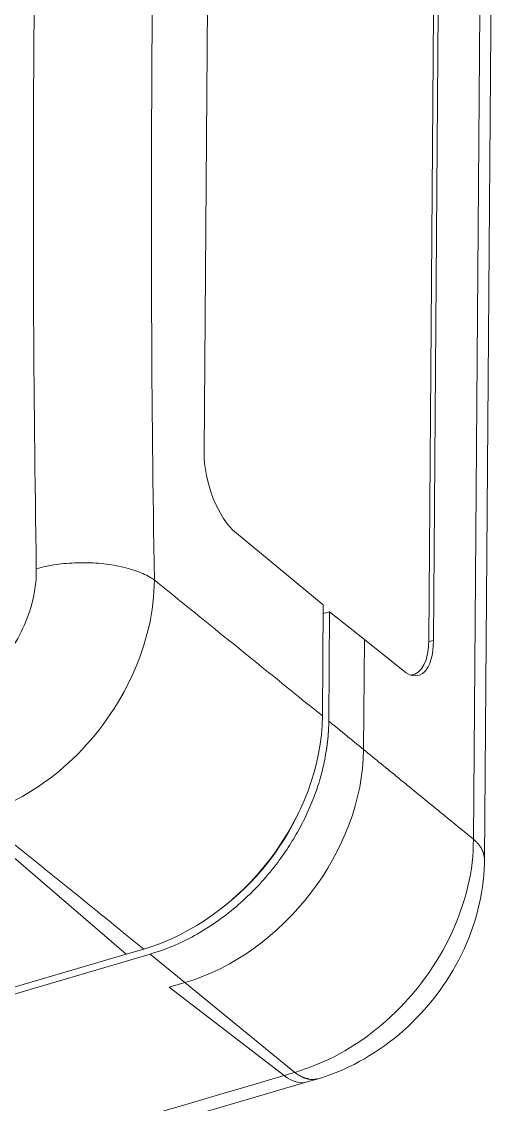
# Model space of a CAD drawing. Header units: inches. Extents: x 0 to 40, y 35.9 to 64.1.
# Drawn here: x 22.378 to 23.579, y 58.613 to 61.377 of the extents above; entities that cross this region are included whole.
import ezdxf

# ---------------------------------------------------------------- set-up
doc = ezdxf.new("R2010")
doc.units = ezdxf.units.IN
doc.header["$MEASUREMENT"] = 0
doc.layers.add('1', color=7, linetype='Continuous')
doc.layers.add('2', color=7, linetype='Continuous')

# ---------------------------------------------------------------- blocks, each defined once
blk = doc.blocks.new('block 459')
at = {"layer": '1', "color": 43, "lineweight": 18, "true_color": 0xccb266}
blk.add_lwpolyline([(23.1066, 58.6702), (23.1346, 58.6784)], dxfattribs=at)
blk = doc.blocks.new('block 460')
at = {"layer": '1', "color": 43, "lineweight": 18, "true_color": 0xccb266}
blk.add_lwpolyline([(23.5594, 59.2369), (23.5793, 61.9126)], dxfattribs=at)
blk = doc.blocks.new('block 468')
at = {"layer": '1', "color": 43, "lineweight": 18, "true_color": 0xccb266}
blk.add_lwpolyline([(23.4173, 59.7944), (23.4291, 59.7976)], dxfattribs=at)
blk = doc.blocks.new('block 473')
at = {"layer": '1', "color": 43, "lineweight": 18, "true_color": 0xccb266}
blk.add_lwpolyline([(23.048, 58.6866), (22.7543, 58.9119)], dxfattribs=at)
blk = doc.blocks.new('block 483')
at = {"layer": '1', "color": 43, "lineweight": 18, "true_color": 0xccb266}
blk.add_lwpolyline([(23.5512, 61.9642), (23.5313, 59.2898)], dxfattribs=at)
blk = doc.blocks.new('block 484')
at = {"layer": '1', "color": 43, "lineweight": 18, "true_color": 0xccb266}
blk.add_lwpolyline([(23.4291, 59.7976), (23.4428, 61.6382)], dxfattribs=at)
blk = doc.blocks.new('block 487')
at = {"layer": '1', "color": 43, "lineweight": 18, "true_color": 0xccb266}
blk.add_lwpolyline([(22.7543, 58.9119), (22.7948, 58.9238)], dxfattribs=at)
blk = doc.blocks.new('block 488')
at = {"layer": '1', "color": 43, "lineweight": 18, "true_color": 0xccb266}
blk.add_lwpolyline([(23.0754, 58.6947), (22.7948, 58.9238)], dxfattribs=at)
blk = doc.blocks.new('block 489')
at = {"layer": '1', "color": 43, "lineweight": 18, "true_color": 0xccb266}
blk.add_lwpolyline([(23.2506, 59.5189), (23.2527, 59.7994)], dxfattribs=at)
blk = doc.blocks.new('block 491')
at = {"layer": '1', "color": 43, "lineweight": 18, "true_color": 0xccb266}
blk.add_lwpolyline([(23.2527, 59.7994), (23.3516, 59.7202)], dxfattribs=at)
blk = doc.blocks.new('block 575')
at = {"layer": '1', "color": 43, "lineweight": 18, "true_color": 0xccb266}
blk.add_open_spline([(23.048, 58.6866), (23.0571, 58.6893), (23.0663, 58.692), (23.0754, 58.6947)], degree=3, dxfattribs=at)
blk = doc.blocks.new('block 591')
at = {"layer": '1', "color": 43, "lineweight": 18, "true_color": 0xccb266}
blk.add_open_spline([(23.048, 58.6866), (23.0687, 58.6707), (23.089, 58.665), (23.1066, 58.6702)], degree=3, dxfattribs=at)
blk = doc.blocks.new('block 595')
at = {"layer": '1', "color": 43, "lineweight": 18, "true_color": 0xccb266}
blk.add_open_spline([(22.7948, 58.9238), (23.0461, 58.9978), (23.2487, 59.2624), (23.2506, 59.5189)], degree=3, dxfattribs=at)
blk = doc.blocks.new('block 596')
at = {"layer": '1', "color": 43, "lineweight": 18, "true_color": 0xccb266}
blk.add_open_spline([(23.3516, 59.7202), (23.3943, 59.6862), (23.4285, 59.7204), (23.4291, 59.7976)], degree=3, dxfattribs=at)
blk = doc.blocks.new('block 692')
at = {"layer": '1', "color": 43, "lineweight": 18, "true_color": 0xccb266}
blk.add_lwpolyline([(23.1291, 58.6768), (23.1433, 58.6811), (23.1574, 58.6858), (23.1714, 58.6909), (23.1854, 58.6963), (23.1992, 58.7022), (23.2128, 58.7085), (23.2264, 58.7151), (23.2398, 58.7222), (23.253, 58.7295), (23.266, 58.7373), (23.2789, 58.7454), (23.2916, 58.7538), (23.3041, 58.7625), (23.3164, 58.7716), (23.3284, 58.7811), (23.3403, 58.7908), (23.3519, 58.8008), (23.3633, 58.8112), (23.3745, 58.8218), (23.3853, 58.8327), (23.396, 58.8438), (23.4064, 58.8552), (23.4165, 58.8669), (23.4262, 58.8788), (23.4357, 58.891), (23.4449, 58.9033), (23.4539, 58.916), (23.4624, 58.9287), (23.4707, 58.9417), (23.4786, 58.9549), (23.4862, 58.9683), (23.4935, 58.9818), (23.5004, 58.9955), (23.507, 59.0093), (23.5132, 59.0233), (23.519, 59.0373), (23.5245, 59.0515), (23.5296, 59.0659), (23.5342, 59.0803), (23.5386, 59.0947), (23.5425, 59.1093), (23.546, 59.124), (23.5492, 59.1386), (23.5519, 59.1534), (23.5542, 59.1682), (23.5561, 59.183), (23.5575, 59.1977), (23.5586, 59.2125), (23.5592, 59.2273), (23.5594, 59.2421)], dxfattribs=at)
blk = doc.blocks.new('block 700')
at = {"layer": '1', "color": 43, "lineweight": 18, "true_color": 0xccb266}
blk.add_lwpolyline([(23.5313, 59.2898), (23.5257, 59.2943), (23.52, 59.2989), (23.5144, 59.3035), (23.5088, 59.3081), (23.5032, 59.3127), (23.4976, 59.3173), (23.492, 59.3219), (23.4864, 59.3264), (23.4807, 59.331), (23.4751, 59.3356), (23.4695, 59.3402), (23.4639, 59.3448), (23.4583, 59.3493), (23.4527, 59.3539), (23.4471, 59.3585), (23.4415, 59.3631), (23.4358, 59.3677), (23.4302, 59.3723), (23.4246, 59.3768), (23.419, 59.3814), (23.4134, 59.386), (23.4078, 59.3906), (23.4022, 59.3952), (23.3966, 59.3998), (23.391, 59.4043), (23.3853, 59.4089), (23.3797, 59.4135), (23.3741, 59.4181), (23.3685, 59.4227), (23.3629, 59.4273), (23.3573, 59.4319), (23.3516, 59.4364), (23.346, 59.441), (23.3404, 59.4456), (23.3348, 59.4502), (23.3292, 59.4548), (23.3236, 59.4594), (23.318, 59.4639), (23.3124, 59.4685), (23.3068, 59.4731), (23.3011, 59.4777), (23.2955, 59.4823), (23.2899, 59.4868), (23.2843, 59.4914), (23.2787, 59.496), (23.2731, 59.5006), (23.2675, 59.5052), (23.2618, 59.5098), (23.2563, 59.5143), (23.2506, 59.5189)], dxfattribs=at)
blk = doc.blocks.new('block 701')
at = {"layer": '1', "color": 43, "lineweight": 18, "true_color": 0xccb266}
blk.add_lwpolyline([(23.5592, 59.2375), (23.5592, 59.2386), (23.5592, 59.2397), (23.5591, 59.2408), (23.559, 59.2419), (23.5589, 59.243), (23.5588, 59.2441), (23.5587, 59.2451), (23.5585, 59.2462), (23.5583, 59.2473), (23.5581, 59.2484), (23.5578, 59.2495), (23.5576, 59.2506), (23.5573, 59.2516), (23.557, 59.2527), (23.5567, 59.2538), (23.5563, 59.2549), (23.5559, 59.2559), (23.5556, 59.257), (23.5552, 59.2581), (23.5547, 59.2592), (23.5543, 59.2602), (23.5538, 59.2613), (23.5533, 59.2623), (23.5527, 59.2634), (23.5522, 59.2645), (23.5516, 59.2655), (23.551, 59.2666), (23.5504, 59.2676), (23.5497, 59.2687), (23.5491, 59.2697), (23.5484, 59.2707), (23.5477, 59.2718), (23.547, 59.2728), (23.5462, 59.2738), (23.5454, 59.2749), (23.5446, 59.2759), (23.5439, 59.2769), (23.543, 59.2779), (23.5421, 59.2789), (23.5413, 59.2799), (23.5404, 59.2809), (23.5394, 59.2819), (23.5385, 59.2829), (23.5375, 59.2839), (23.5365, 59.2849), (23.5355, 59.2859), (23.5345, 59.2869), (23.5334, 59.2878), (23.5323, 59.2888), (23.5313, 59.2898)], dxfattribs=at)
blk = doc.blocks.new('block 704')
at = {"layer": '1', "color": 43, "lineweight": 18, "true_color": 0xccb266}
blk.add_lwpolyline([(23.0754, 58.6947), (23.0767, 58.6937), (23.0779, 58.6928), (23.0791, 58.6919), (23.0803, 58.6911), (23.0816, 58.6902), (23.0828, 58.6894), (23.084, 58.6886), (23.0853, 58.6879), (23.0865, 58.6871), (23.0877, 58.6864), (23.0889, 58.6857), (23.0901, 58.685), (23.0914, 58.6844), (23.0926, 58.6838), (23.0938, 58.6832), (23.095, 58.6826), (23.0962, 58.6821), (23.0974, 58.6816), (23.0986, 58.6811), (23.0998, 58.6806), (23.101, 58.6802), (23.1022, 58.6798), (23.1034, 58.6794), (23.1045, 58.679), (23.1057, 58.6787), (23.1069, 58.6783), (23.108, 58.6781), (23.1092, 58.6778), (23.1104, 58.6776), (23.1115, 58.6773), (23.1127, 58.6771), (23.1138, 58.677), (23.1149, 58.6768), (23.1161, 58.6767), (23.1172, 58.6766), (23.1183, 58.6766), (23.1195, 58.6765), (23.1206, 58.6765), (23.1217, 58.6765), (23.1228, 58.6765), (23.1239, 58.6766), (23.125, 58.6767), (23.126, 58.6768), (23.1271, 58.6769), (23.1282, 58.6771), (23.1292, 58.6772), (23.1303, 58.6775), (23.1313, 58.6777), (23.1324, 58.678), (23.1334, 58.6782)], dxfattribs=at)
blk = doc.blocks.new('block 715')
at = {"layer": '1', "color": 43, "lineweight": 18, "true_color": 0xccb266}
blk.add_lwpolyline([(23.5313, 59.2898), (23.5307, 59.275), (23.5301, 59.2601), (23.5291, 59.2452), (23.5276, 59.2303), (23.5257, 59.2152), (23.5232, 59.2001), (23.5202, 59.1849), (23.5169, 59.1697), (23.5131, 59.1546), (23.5089, 59.1394), (23.5043, 59.1243), (23.4992, 59.1092), (23.4938, 59.0941), (23.4879, 59.0792), (23.4816, 59.0643), (23.4749, 59.0495), (23.4679, 59.0348), (23.4604, 59.0202), (23.4526, 59.0058), (23.4444, 58.9915), (23.4358, 58.9774), (23.4269, 58.9635), (23.4177, 58.9498), (23.408, 58.9363), (23.3981, 58.923), (23.3879, 58.9099), (23.3773, 58.8971), (23.3665, 58.8845), (23.3553, 58.8722), (23.3439, 58.8602), (23.3322, 58.8485), (23.3202, 58.8371), (23.308, 58.826), (23.2956, 58.8152), (23.2829, 58.8048), (23.2701, 58.7947), (23.257, 58.7849), (23.2438, 58.7755), (23.2304, 58.7664), (23.2168, 58.7578), (23.2031, 58.7495), (23.1892, 58.7417), (23.1753, 58.7344), (23.1612, 58.7276), (23.1471, 58.7214), (23.1328, 58.7155), (23.1185, 58.71), (23.1042, 58.7048), (23.0898, 58.6997), (23.0754, 58.6947)], dxfattribs=at)
blk = doc.blocks.new('block 1004')
at = {"layer": '2', "color": 7, "lineweight": 18, "true_color": 0xffffff}
blk.add_lwpolyline([(22.8437, 60.2783), (22.8573, 62.1076)], dxfattribs=at)
blk = doc.blocks.new('block 1006')
at = {"layer": '2', "color": 7, "lineweight": 18, "true_color": 0xffffff}
blk.add_lwpolyline([(23.3726, 59.7087), (23.3779, 59.7101)], dxfattribs=at)
blk = doc.blocks.new('block 1015')
at = {"layer": '2', "color": 80, "lineweight": 18, "true_color": 0x3fff00}
blk.add_lwpolyline([(18.812, 57.4059), (23.1066, 58.6702)], dxfattribs=at)
blk = doc.blocks.new('block 1022')
at = {"layer": '2', "color": 80, "lineweight": 18, "true_color": 0x3fff00}
blk.add_lwpolyline([(22.7062, 58.9962), (18.3726, 57.7204)], dxfattribs=at)
blk = doc.blocks.new('block 1024')
at = {"layer": '2', "color": 80, "lineweight": 18, "true_color": 0x3fff00}
blk.add_lwpolyline([(22.7062, 58.9962), (22.7948, 58.9238)], dxfattribs=at)
blk = doc.blocks.new('block 1025')
at = {"layer": '2', "color": 80, "lineweight": 18, "true_color": 0x3fff00}
blk.add_lwpolyline([(23.1641, 59.8702), (23.1477, 59.8658)], dxfattribs=at)
blk = doc.blocks.new('block 1026')
at = {"layer": '2', "color": 80, "lineweight": 18, "true_color": 0x3fff00}
blk.add_lwpolyline([(23.2506, 59.5189), (23.2527, 59.7994)], dxfattribs=at)
blk = doc.blocks.new('block 1028')
at = {"layer": '2', "color": 80, "lineweight": 18, "true_color": 0x3fff00}
blk.add_lwpolyline([(22.2416, 59.3429), (22.6453, 58.9963)], dxfattribs=at)
blk = doc.blocks.new('block 1031')
at = {"layer": '2', "color": 80, "lineweight": 18, "true_color": 0x3fff00}
blk.add_lwpolyline([(22.6453, 58.9963), (18.3575, 57.7339)], dxfattribs=at)
blk = doc.blocks.new('block 1040')
at = {"layer": '2', "color": 80, "lineweight": 18, "true_color": 0x3fff00}
blk.add_lwpolyline([(22.7948, 58.9238), (22.7543, 58.9119)], dxfattribs=at)
blk = doc.blocks.new('block 1044')
at = {"layer": '2', "color": 80, "lineweight": 18, "true_color": 0x3fff00}
blk.add_lwpolyline([(23.048, 58.6866), (22.7543, 58.9119)], dxfattribs=at)
blk = doc.blocks.new('block 1046')
at = {"layer": '2', "color": 80, "lineweight": 18, "true_color": 0x3fff00}
blk.add_lwpolyline([(23.1641, 59.8702), (23.2527, 59.7994)], dxfattribs=at)
blk = doc.blocks.new('block 1049')
at = {"layer": '2', "color": 80, "lineweight": 18, "true_color": 0x3fff00}
blk.add_lwpolyline([(23.162, 59.5913), (23.1641, 59.8702)], dxfattribs=at)
blk = doc.blocks.new('block 1066')
at = {"layer": '2', "color": 7, "lineweight": 18, "true_color": 0xffffff}
blk.add_lwpolyline([(22.6453, 58.9963), (22.6899, 59.0094)], dxfattribs=at)
blk = doc.blocks.new('block 1069')
at = {"layer": '2', "color": 7, "lineweight": 18, "true_color": 0xffffff}
blk.add_lwpolyline([(22.2416, 59.3429), (22.6453, 58.9963)], dxfattribs=at)
blk = doc.blocks.new('block 1074')
at = {"layer": '2', "color": 7, "lineweight": 18, "true_color": 0xffffff}
blk.add_lwpolyline([(23.1458, 59.6045), (23.1479, 59.8881)], dxfattribs=at)
blk = doc.blocks.new('block 1075')
at = {"layer": '2', "color": 7, "lineweight": 18, "true_color": 0xffffff}
blk.add_lwpolyline([(23.4175, 59.8), (23.4311, 61.6294)], dxfattribs=at)
blk = doc.blocks.new('block 1082')
at = {"layer": '2', "color": 7, "lineweight": 18, "true_color": 0xffffff}
blk.add_lwpolyline([(22.9261, 60.071), (23.1479, 59.8881)], dxfattribs=at)
blk = doc.blocks.new('block 1180')
at = {"layer": '2', "color": 7, "lineweight": 18, "true_color": 0xffffff}
blk.add_open_spline([(23.3714, 59.709), (23.3993, 59.7111), (23.417, 59.7462), (23.4175, 59.8)], degree=3, dxfattribs=at)
blk = doc.blocks.new('block 1183')
at = {"layer": '2', "color": 80, "lineweight": 18, "true_color": 0x3fff00}
blk.add_open_spline([(22.7948, 58.9238), (23.0461, 58.9978), (23.2487, 59.2623), (23.2506, 59.5189)], degree=3, dxfattribs=at)
blk = doc.blocks.new('block 1185')
at = {"layer": '2', "color": 80, "lineweight": 18, "true_color": 0x3fff00}
blk.add_open_spline([(23.048, 58.6866), (23.0687, 58.6707), (23.089, 58.665), (23.1066, 58.6702)], degree=3, dxfattribs=at)
blk = doc.blocks.new('block 1191')
at = {"layer": '2', "color": 7, "lineweight": 18, "true_color": 0xffffff}
blk.add_open_spline([(22.4357, 62.6684), (22.4077, 61.7892), (22.401, 60.8926), (22.4157, 59.9806)], degree=3, dxfattribs=at)
blk = doc.blocks.new('block 1193')
at = {"layer": '2', "color": 7, "lineweight": 18, "true_color": 0xffffff}
blk.add_open_spline([(22.7367, 62.624), (22.7088, 61.7499), (22.7022, 60.8584), (22.7168, 59.9517)], degree=3, dxfattribs=at)
blk = doc.blocks.new('block 1197')
at = {"layer": '2', "color": 7, "lineweight": 18, "true_color": 0xffffff}
blk.add_open_spline([(22.8883, 59.1138), (22.9722, 59.1775), (23.0414, 59.2634), (23.0856, 59.3589)], degree=3, dxfattribs=at)
blk = doc.blocks.new('block 1209')
at = {"layer": '2', "color": 7, "lineweight": 18, "true_color": 0xffffff}
blk.add_open_spline([(22.6899, 59.0094), (22.9412, 59.0834), (23.1438, 59.3479), (23.1458, 59.6045)], degree=3, dxfattribs=at)
blk = doc.blocks.new('block 1214')
at = {"layer": '2', "color": 7, "lineweight": 18, "true_color": 0xffffff}
blk.add_open_spline([(22.8437, 60.2783), (22.8431, 60.2011), (22.8796, 60.1094), (22.9261, 60.071)], degree=3, dxfattribs=at)
blk = doc.blocks.new('block 1632')
at = {"layer": '2', "color": 80, "lineweight": 18, "true_color": 0x3fff00}
blk.add_lwpolyline([(23.162, 59.5913), (23.162, 59.5904), (23.162, 59.5895), (23.162, 59.5887), (23.162, 59.5878), (23.1619, 59.5869), (23.1619, 59.586), (23.1619, 59.5852), (23.1619, 59.5843), (23.1619, 59.5834), (23.1618, 59.5825), (23.1618, 59.5816), (23.1618, 59.5808), (23.1617, 59.5799), (23.1617, 59.579), (23.1617, 59.5781), (23.1616, 59.5772), (23.1616, 59.5763), (23.1615, 59.5755), (23.1615, 59.5746), (23.1614, 59.5737), (23.1614, 59.5728), (23.1614, 59.5719), (23.1613, 59.571), (23.1613, 59.5702), (23.1612, 59.5693), (23.1612, 59.5684), (23.1611, 59.5675), (23.1611, 59.5666), (23.161, 59.5657), (23.161, 59.5648), (23.1609, 59.5639), (23.1608, 59.5631), (23.1608, 59.5622), (23.1607, 59.5613), (23.1607, 59.5604), (23.1606, 59.5595), (23.1606, 59.5586), (23.1605, 59.5577), (23.1604, 59.5568), (23.1603, 59.556), (23.1603, 59.5551), (23.1602, 59.5542), (23.1602, 59.5533), (23.1601, 59.5524), (23.16, 59.5515), (23.16, 59.5506), (23.1599, 59.5497), (23.1598, 59.5488), (23.1598, 59.548), (23.1597, 59.5471)], dxfattribs=at)
blk = doc.blocks.new('block 1634')
at = {"layer": '2', "color": 80, "lineweight": 18, "true_color": 0x3fff00}
blk.add_lwpolyline([(23.2506, 59.5189), (23.2488, 59.5204), (23.2471, 59.5218), (23.2453, 59.5233), (23.2435, 59.5247), (23.2418, 59.5262), (23.24, 59.5276), (23.2382, 59.529), (23.2364, 59.5305), (23.2347, 59.5319), (23.2329, 59.5334), (23.2311, 59.5348), (23.2293, 59.5363), (23.2276, 59.5377), (23.2258, 59.5392), (23.224, 59.5406), (23.2223, 59.5421), (23.2205, 59.5435), (23.2187, 59.545), (23.2169, 59.5464), (23.2152, 59.5479), (23.2134, 59.5493), (23.2116, 59.5508), (23.2098, 59.5522), (23.2081, 59.5537), (23.2063, 59.5551), (23.2045, 59.5566), (23.2028, 59.558), (23.201, 59.5594), (23.1992, 59.5609), (23.1974, 59.5623), (23.1957, 59.5638), (23.1939, 59.5652), (23.1921, 59.5667), (23.1904, 59.5681), (23.1886, 59.5696), (23.1868, 59.571), (23.185, 59.5725), (23.1833, 59.5739), (23.1815, 59.5754), (23.1797, 59.5768), (23.1779, 59.5783), (23.1762, 59.5797), (23.1744, 59.5812), (23.1726, 59.5826), (23.1709, 59.584), (23.1691, 59.5855), (23.1673, 59.5869), (23.1655, 59.5884), (23.1638, 59.5898), (23.162, 59.5913)], dxfattribs=at)
blk = doc.blocks.new('block 1636')
at = {"layer": '2', "color": 80, "lineweight": 18, "true_color": 0x3fff00}
blk.add_lwpolyline([(23.1597, 59.5471), (23.1596, 59.5465), (23.1596, 59.5459), (23.1595, 59.5453), (23.1594, 59.5447), (23.1593, 59.5441), (23.1592, 59.5435), (23.1592, 59.5429), (23.1591, 59.5423), (23.159, 59.5417), (23.1589, 59.5411), (23.1589, 59.5405), (23.1588, 59.5399), (23.1587, 59.5393), (23.1587, 59.5387), (23.1586, 59.5381), (23.1585, 59.5375), (23.1584, 59.5369), (23.1583, 59.5363), (23.1583, 59.5357), (23.1582, 59.5351), (23.1581, 59.5345), (23.158, 59.5339), (23.158, 59.5333), (23.1579, 59.5327), (23.1578, 59.5321), (23.1578, 59.5315), (23.1577, 59.5309), (23.1576, 59.5303), (23.1575, 59.5297), (23.1574, 59.5291), (23.1574, 59.5285), (23.1573, 59.5279), (23.1572, 59.5273), (23.1571, 59.5267), (23.1571, 59.5261), (23.157, 59.5255), (23.1569, 59.5249), (23.1568, 59.5243), (23.1568, 59.5237), (23.1567, 59.5231), (23.1566, 59.5225), (23.1566, 59.5219), (23.1565, 59.5213), (23.1564, 59.5207), (23.1563, 59.5201), (23.1562, 59.5195), (23.1562, 59.5189), (23.1561, 59.5183), (23.156, 59.5177), (23.1559, 59.5171)], dxfattribs=at)
blk = doc.blocks.new('block 1707')
at = {"layer": '2', "color": 80, "lineweight": 18, "true_color": 0x3fff00}
blk.add_lwpolyline([(23.1559, 59.5171), (23.1548, 59.5111), (23.1537, 59.505), (23.1526, 59.499), (23.1515, 59.4929), (23.1502, 59.4869), (23.149, 59.4808), (23.1477, 59.4748), (23.1463, 59.4688), (23.1448, 59.4627), (23.1433, 59.4567), (23.1416, 59.4506), (23.1399, 59.4446), (23.1381, 59.4385), (23.1362, 59.4325), (23.1343, 59.4264), (23.1323, 59.4204), (23.1302, 59.4144), (23.1281, 59.4083), (23.1259, 59.4023), (23.1237, 59.3963), (23.1213, 59.3903), (23.1189, 59.3844), (23.1165, 59.3784), (23.114, 59.3724), (23.1114, 59.3665), (23.1088, 59.3606), (23.1061, 59.3547), (23.1033, 59.3488), (23.1005, 59.3429), (23.0976, 59.3371), (23.0946, 59.3313), (23.0916, 59.3254), (23.0886, 59.3197), (23.0854, 59.3139), (23.0823, 59.3081), (23.079, 59.3024), (23.0757, 59.2967), (23.0724, 59.291), (23.0689, 59.2854), (23.0655, 59.2798), (23.0619, 59.2742), (23.0583, 59.2686), (23.0546, 59.2631), (23.0509, 59.2577), (23.0471, 59.2522), (23.0432, 59.2468), (23.0394, 59.2414), (23.0355, 59.2361), (23.0316, 59.2307), (23.0276, 59.2253)], dxfattribs=at)
blk = doc.blocks.new('block 1709')
at = {"layer": '2', "color": 80, "lineweight": 18, "true_color": 0x3fff00}
blk.add_lwpolyline([(23.048, 58.6866), (22.9685, 58.6632), (22.8889, 58.6397), (22.8094, 58.6163), (22.7298, 58.5929)], dxfattribs=at)
blk = doc.blocks.new('block 1715')
at = {"layer": '2', "color": 80, "lineweight": 18, "true_color": 0x3fff00}
blk.add_lwpolyline([(23.0276, 59.2253), (23.0226, 59.2188), (23.0174, 59.2123), (23.0122, 59.2058), (23.0068, 59.1994), (23.0015, 59.1931), (22.996, 59.1869), (22.9905, 59.1807), (22.9849, 59.1745), (22.9792, 59.1685), (22.9734, 59.1625), (22.9676, 59.1566), (22.9618, 59.1508), (22.9558, 59.145), (22.9498, 59.1393), (22.9438, 59.1337), (22.9377, 59.1282), (22.9315, 59.1228), (22.9253, 59.1174), (22.919, 59.1122), (22.9126, 59.107), (22.9063, 59.1019), (22.8998, 59.0969), (22.8933, 59.092), (22.8868, 59.0871), (22.8803, 59.0824), (22.8736, 59.0777), (22.867, 59.0732), (22.8603, 59.0687), (22.8536, 59.0643), (22.8468, 59.06), (22.84, 59.0558), (22.8331, 59.0517), (22.8263, 59.0477), (22.8193, 59.0438), (22.8124, 59.04), (22.8055, 59.0363), (22.7985, 59.0327), (22.7915, 59.0293), (22.7844, 59.026), (22.7774, 59.0228), (22.7703, 59.0198), (22.7632, 59.0169), (22.7561, 59.0141), (22.749, 59.0113), (22.7419, 59.0087), (22.7348, 59.0061), (22.7276, 59.0036), (22.7205, 59.0011), (22.7133, 58.9986), (22.7062, 58.9962)], dxfattribs=at)
blk = doc.blocks.new('block 1752')
at = {"layer": '2', "color": 7, "lineweight": 18, "true_color": 0xffffff}
blk.add_lwpolyline([(22.1562, 59.6249), (22.1647, 59.6275), (22.1731, 59.6304), (22.1815, 59.6336), (22.1899, 59.6371), (22.1981, 59.6408), (22.2064, 59.6448), (22.2145, 59.649), (22.2226, 59.6535), (22.2306, 59.6582), (22.2385, 59.6632), (22.2464, 59.6683), (22.2541, 59.6737), (22.2617, 59.6794), (22.2692, 59.6852), (22.2766, 59.6912), (22.2838, 59.6974), (22.2909, 59.7039), (22.2979, 59.7105), (22.3048, 59.7173), (22.3114, 59.7243), (22.3179, 59.7314), (22.3243, 59.7388), (22.3305, 59.7463), (22.3365, 59.7539), (22.3423, 59.7617), (22.3479, 59.7696), (22.3533, 59.7777), (22.3585, 59.7859), (22.3635, 59.7942), (22.3684, 59.8026), (22.3729, 59.8111), (22.3773, 59.8197), (22.3814, 59.8284), (22.3854, 59.8371), (22.3891, 59.846), (22.3925, 59.8548), (22.3958, 59.8638), (22.3988, 59.8727), (22.4016, 59.8817), (22.4041, 59.8907), (22.4064, 59.8998), (22.4085, 59.9088), (22.4102, 59.9179), (22.4118, 59.927), (22.4131, 59.936), (22.4141, 59.945), (22.4149, 59.954), (22.4154, 59.9629), (22.4157, 59.9718), (22.4157, 59.9806)], dxfattribs=at)
blk = doc.blocks.new('block 1753')
at = {"layer": '2', "color": 7, "lineweight": 18, "true_color": 0xffffff}
blk.add_lwpolyline([(22.4157, 59.9806), (22.4217, 59.9822), (22.4277, 59.9837), (22.4339, 59.9852), (22.4402, 59.9865), (22.4465, 59.9877), (22.4529, 59.9889), (22.4594, 59.99), (22.4659, 59.9909), (22.4726, 59.9918), (22.4792, 59.9927), (22.486, 59.9934), (22.4927, 59.994), (22.4995, 59.9945), (22.5063, 59.995), (22.5131, 59.9953), (22.52, 59.9956), (22.5269, 59.9958), (22.5337, 59.9958), (22.5406, 59.9958), (22.5474, 59.9957), (22.5542, 59.9955), (22.561, 59.9952), (22.5678, 59.9948), (22.5745, 59.9943), (22.5812, 59.9937), (22.5878, 59.993), (22.5944, 59.9922), (22.6009, 59.9913), (22.6074, 59.9904), (22.6137, 59.9893), (22.62, 59.9882), (22.6262, 59.9869), (22.6323, 59.9856), (22.6383, 59.9842), (22.6442, 59.9827), (22.65, 59.9812), (22.6557, 59.9795), (22.6613, 59.9778), (22.6667, 59.976), (22.672, 59.9741), (22.6772, 59.9722), (22.6822, 59.9702), (22.6871, 59.9681), (22.6918, 59.9659), (22.6964, 59.9637), (22.7008, 59.9614), (22.7051, 59.9591), (22.7092, 59.9567), (22.7131, 59.9542), (22.7168, 59.9517)], dxfattribs=at)
blk = doc.blocks.new('block 1821')
at = {"layer": '2', "color": 7, "lineweight": 18, "true_color": 0xffffff}
blk.add_lwpolyline([(22.7168, 59.9517), (22.7166, 59.9368), (22.7159, 59.9219), (22.7148, 59.9068), (22.7132, 59.8917), (22.7111, 59.8765), (22.7087, 59.8613), (22.7058, 59.846), (22.7025, 59.8308), (22.6987, 59.8155), (22.6946, 59.8003), (22.69, 59.7851), (22.685, 59.7699), (22.6796, 59.7548), (22.6739, 59.7397), (22.6677, 59.7247), (22.6612, 59.7099), (22.6543, 59.6951), (22.647, 59.6805), (22.6394, 59.666), (22.6313, 59.6516), (22.623, 59.6374), (22.6143, 59.6234), (22.6052, 59.6096), (22.5958, 59.596), (22.586, 59.5826), (22.576, 59.5695), (22.5656, 59.5565), (22.555, 59.5439), (22.544, 59.5314), (22.5328, 59.5193), (22.5213, 59.5074), (22.5095, 59.4959), (22.4975, 59.4847), (22.4853, 59.4737), (22.4728, 59.4631), (22.4601, 59.4529), (22.4473, 59.443), (22.4342, 59.4334), (22.421, 59.4243), (22.4077, 59.4156), (22.3942, 59.4072), (22.3806, 59.3993), (22.3669, 59.3917), (22.3531, 59.3846), (22.3391, 59.3779), (22.3251, 59.3716), (22.311, 59.3657), (22.2968, 59.3603), (22.2826, 59.3553), (22.2682, 59.3507)], dxfattribs=at)
blk = doc.blocks.new('block 1842')
at = {"layer": '2', "color": 7, "lineweight": 18, "true_color": 0xffffff}
blk.add_lwpolyline([(23.1458, 59.6045), (23.1372, 59.6114), (23.1286, 59.6183), (23.1201, 59.6253), (23.1115, 59.6322), (23.1029, 59.6392), (23.0943, 59.6461), (23.0858, 59.6531), (23.0772, 59.66), (23.0686, 59.667), (23.06, 59.6739), (23.0514, 59.6808), (23.0429, 59.6878), (23.0343, 59.6947), (23.0257, 59.7017), (23.0171, 59.7086), (23.0085, 59.7156), (22.9999, 59.7225), (22.9914, 59.7295), (22.9828, 59.7364), (22.9742, 59.7433), (22.9656, 59.7503), (22.957, 59.7572), (22.9485, 59.7642), (22.9399, 59.7711), (22.9313, 59.7781), (22.9227, 59.785), (22.9142, 59.792), (22.9056, 59.7989), (22.897, 59.8059), (22.8884, 59.8128), (22.8798, 59.8197), (22.8713, 59.8267), (22.8627, 59.8336), (22.8541, 59.8406), (22.8455, 59.8475), (22.8369, 59.8545), (22.8283, 59.8614), (22.8198, 59.8684), (22.8112, 59.8753), (22.8026, 59.8823), (22.794, 59.8892), (22.7854, 59.8961), (22.7769, 59.9031), (22.7683, 59.91), (22.7597, 59.917), (22.7511, 59.9239), (22.7426, 59.9309), (22.734, 59.9378), (22.7254, 59.9448), (22.7168, 59.9517)], dxfattribs=at)
blk = doc.blocks.new('block 1846')
at = {"layer": '2', "color": 7, "lineweight": 18, "true_color": 0xffffff}
blk.add_lwpolyline([(22.6899, 59.0094), (22.6815, 59.0162), (22.673, 59.023), (22.6646, 59.0299), (22.6562, 59.0367), (22.6477, 59.0435), (22.6393, 59.0503), (22.6309, 59.0572), (22.6225, 59.064), (22.614, 59.0708), (22.6056, 59.0777), (22.5971, 59.0845), (22.5887, 59.0913), (22.5803, 59.0981), (22.5719, 59.105), (22.5634, 59.1118), (22.555, 59.1186), (22.5465, 59.1255), (22.5381, 59.1323), (22.5297, 59.1391), (22.5212, 59.1459), (22.5128, 59.1528), (22.5044, 59.1596), (22.496, 59.1664), (22.4875, 59.1732), (22.4791, 59.1801), (22.4706, 59.1869), (22.4622, 59.1937), (22.4538, 59.2005), (22.4453, 59.2074), (22.4369, 59.2142), (22.4285, 59.221), (22.4201, 59.2278), (22.4116, 59.2347), (22.4032, 59.2415), (22.3947, 59.2483), (22.3863, 59.2552), (22.3779, 59.262), (22.3695, 59.2688), (22.361, 59.2756), (22.3526, 59.2825), (22.3441, 59.2893), (22.3357, 59.2961), (22.3273, 59.3029), (22.3188, 59.3098), (22.3104, 59.3166), (22.302, 59.3234), (22.2936, 59.3303), (22.2851, 59.3371), (22.2767, 59.3439), (22.2682, 59.3507)], dxfattribs=at)

msp = doc.modelspace()

# ---------------------------------------------------------------- block references
at = {"layer": '1'}
for name in ['block 483', 'block 460', 'block 484', 'block 489', 'block 491', 'block 596', 'block 468', 'block 595', 'block 700', 'block 715', 'block 701', 'block 692', 'block 487', 'block 473', 'block 488', 'block 575', 'block 591', 'block 704', 'block 459']:
    msp.add_blockref(name, (0, 0), dxfattribs=at)
at = {"layer": '2'}
for name in ['block 1191', 'block 1193', 'block 1004', 'block 1075', 'block 1214', 'block 1082', 'block 1752', 'block 1753', 'block 1821', 'block 1842', 'block 1074', 'block 1025', 'block 1049', 'block 1046', 'block 1026', 'block 1180', 'block 1006', 'block 1209', 'block 1632', 'block 1634', 'block 1636', 'block 1183', 'block 1707', 'block 1846', 'block 1197', 'block 1028', 'block 1069', 'block 1715', 'block 1031', 'block 1022', 'block 1066', 'block 1024', 'block 1040', 'block 1044', 'block 1709', 'block 1185', 'block 1015']:
    msp.add_blockref(name, (0, 0), dxfattribs=at)

doc.saveas('drawing.dxf')
